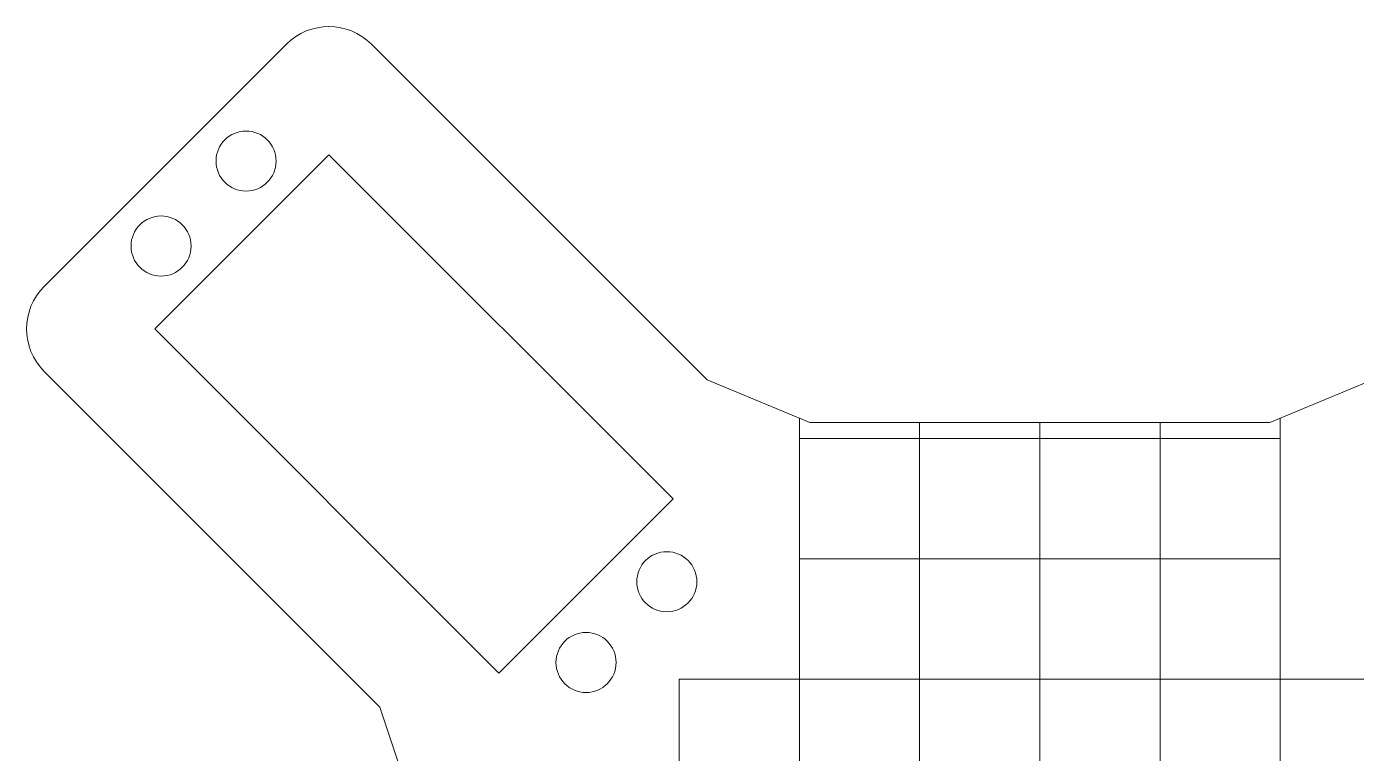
# Model space of a CAD drawing. Header units: millimetres. Extents: x -119 to 494, y -149 to 237.
# Drawn here: x -84.3 to 26.3, y 83.8 to 144.3 of the extents above; entities that cross this region are included whole.
import ezdxf

# ---------------------------------------------------------------- set-up
doc = ezdxf.new("R2010")
doc.units = ezdxf.units.MM
doc.layers.add('CUT', color=10, linetype='Continuous', lineweight=5)
doc.layers.add('ENGRAVE', color=90, linetype='Continuous', lineweight=5)

msp = doc.modelspace()

# ---------------------------------------------------------------- linework, layer by layer
at = {"layer": 'CUT'}
for p, q in [((-62.6777, 142.82987), (-82.83021, 122.67736)), ((-27.67568, 114.89953), (-55.60667, 142.82991)), ((-73.63782, 119.14182), (-59.14214, 133.63751)), ((-59.14214, 133.63751), (-30.504, 105)), ((-45, 90.504), (-73.63782, 119.14182)), ((-82.83021, 115.60629), (-54.89949, 87.67557)), ((-27.67568, 114.89953), (-19.14011, 111.36403)), ((19.14011, 111.36403), (27.67564, 114.89956)), ((19.14011, 111.36403), (-19.14011, 111.36403)), ((-30.504, 105), (-45, 90.504)), ((-52.0984, 79.19427), (-54.89949, 87.67557))]:
    msp.add_line(p, q, dxfattribs=at)
for centre in [(-66.03643, 133.10718), (-73.10749, 126.03612), (-31.03464, 98.1054), (-37.75216, 91.38788)]:
    msp.add_circle(centre, 2.5, dxfattribs=at)
for centre, start, end in [((-59.14217, 139.29434), 45.0006222, 135), ((-79.29468, 119.14182), 135, 225)]:
    msp.add_arc(centre, 5, start, end, dxfattribs=at)
at = {"layer": 'ENGRAVE', "linetype": 'Continuous'}
for p, q in [((-20.0025, -111.72095), (-20.0025, 111.72124)), ((-10.00125, -111.36396), (-10.00125, 111.36403)), ((0, -111.36396), (0, 111.36403)), ((10.00125, -111.36396), (10.00125, 111.36403)), ((20.0025, -111.72095), (20.0025, 111.72124)), ((-20.0025, 110.01375), (20.0025, 110.01375)), ((-20.0025, 100.0125), (20.0025, 100.0125)), ((-30.00375, 90.01125), (30.00375, 90.01125)), ((-30.00375, -90.01125), (-30.00375, 90.01125))]:
    msp.add_line(p, q, dxfattribs=at)

doc.saveas('drawing.dxf')
